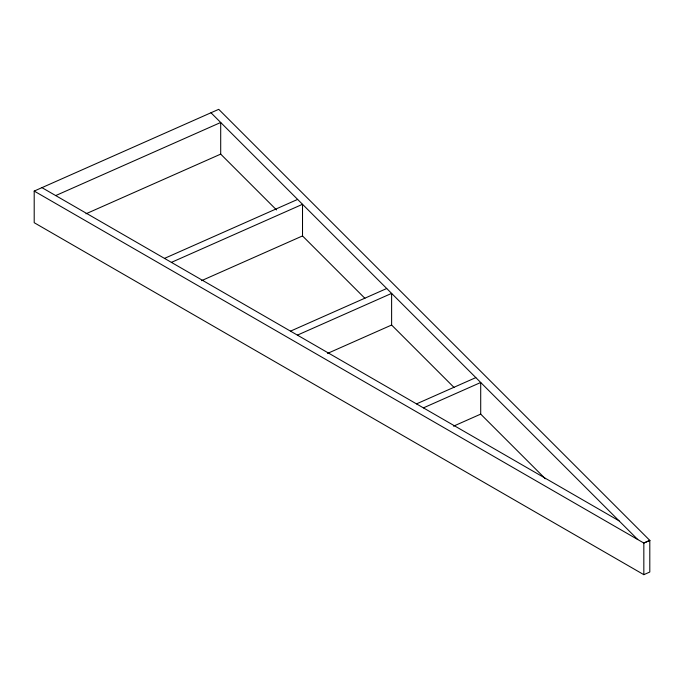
<?xml version="1.0" encoding="UTF-8"?>
<svg xmlns="http://www.w3.org/2000/svg" width="684" height="684" viewBox="0 0 684 684"><rect width="100%" height="100%" fill="white"/><g stroke="black" fill="none" stroke-linecap="round" stroke-linejoin="round"><path stroke-width="1.03" d="M34.2 191.075L218.726 109.329L649.8 540.394L649.8 572.029L643.832 574.671L34.2 222.702L34.2 191.075L643.832 543.045L649.8 540.394L643.832 543.045L643.832 574.671M55.703 195.581L220.701 122.487L220.701 154.114L276.516 209.928M85.97 213.801L220.701 154.114M164.502 258.398L297.634 199.412M171.402 262.382L302.516 204.302L302.516 235.929L364.923 298.335M201.515 280.671L302.516 235.929M290.503 331.142L386.725 288.511M297.412 335.126L391.616 293.393L391.616 325.028L454.022 387.435M327.516 353.423L391.616 325.028M416.505 403.885L475.825 377.611M423.413 407.878L480.707 382.493L480.707 414.119L545.37 478.774M453.518 426.166L480.707 414.119M41.946 187.638L619.046 520.823M210.98 112.757L637.753 539.531"/></g></svg>
